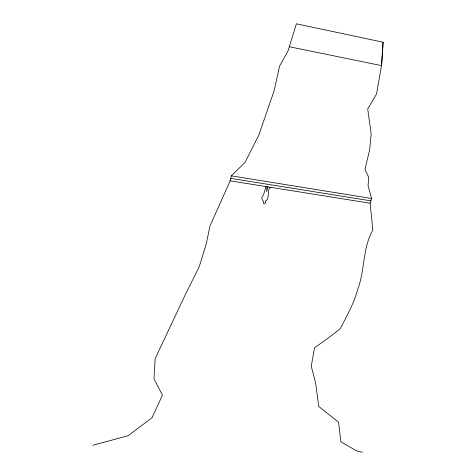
<?xml version="1.0" encoding="UTF-8"?>
<svg xmlns="http://www.w3.org/2000/svg" width="476" height="476" viewBox="0 0 476 476"><rect width="100%" height="100%" fill="white"/><g stroke="black" fill="none" stroke-linecap="round" stroke-linejoin="round"><path stroke-width="0.71" d="M92.909 445.25L128.05 435.76L151.987 417.803L162.465 395.175L153.962 378.813L155.164 358.571L185.17 294.953L199.17 266.881L206.316 243.718L209.97 225.987L230.182 180.85L231.324 175.864L245.009 162.435L258.754 135.214L274.003 91.208L279.579 66.093L287.944 51.158L296.393 23.8L383.091 42.215L381.639 65.164L376.486 94.135L367.71 108.944L371.185 133.952L369.632 149.779L364.985 169.504L368.823 177.411L368.037 185.432L371.613 198.504L370.132 203.216L372.833 230.009C362.456 248.299 365.092 270.374 357.571 289.723C354.019 303.545 346.689 315.987 340.316 328.66C331.968 335.312 323.418 341.708 314.559 347.67L311.256 366.264L315.659 383.067L318.706 406.409L338.585 422.248L340.858 441.764L356.613 450.885L362.319 452.2M383.091 42.215L381.556 65.628L289.307 46.743M270.416 187.282C266.852 190.519 269.255 194.636 267.78 197.677C267.792 198.605 266.869 200.878 265.322 201.086C266.328 202.074 265.025 204.626 263.597 203.353C264.329 200.914 261.586 200.521 261.871 197.546L262.187 197.332C264.043 194.143 265.132 190.132 265.715 186.532M266.935 186.723L266.53 191.62L267.928 186.884M230.182 180.85L370.132 203.216M231.324 175.864L371.613 198.504M230.753 178.363L370.869 200.86"/></g></svg>
